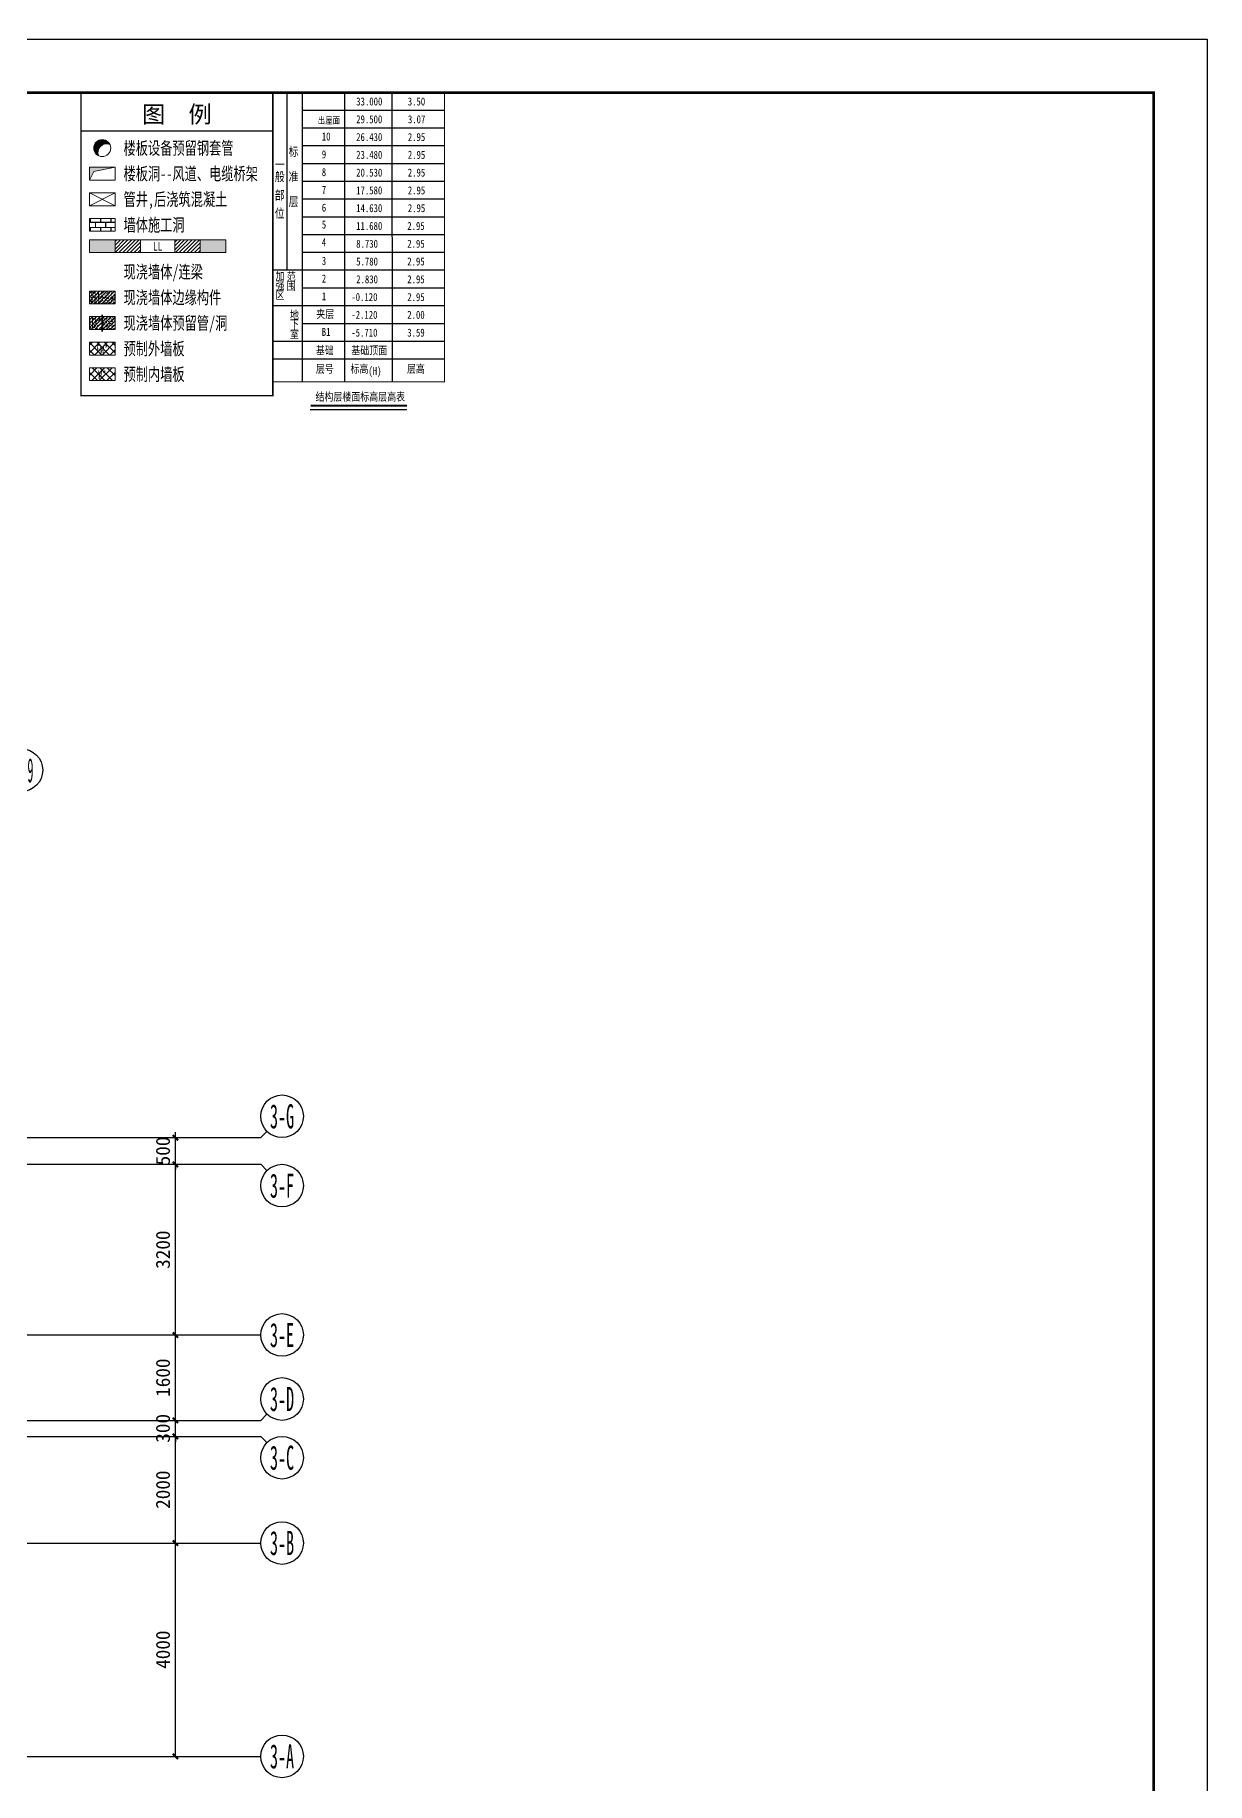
# Model space of a CAD drawing. Extents: x -3200779283 to -8106663, y 659664 to 1123462.
# Drawn here: x -8128646 to -8106663, y 766370 to 799145 of the extents above; entities that cross this region are included whole.
import ezdxf
from ezdxf.enums import TextEntityAlignment as Align
from ezdxf.xclip import XClip

# ---------------------------------------------------------------- set-up
doc = ezdxf.new("R2010")
doc.units = 0
doc.header["$LTSCALE"] = 1000
doc.header["$MEASUREMENT"] = 0
doc.header["$XCLIPFRAME"] = 0
for name, pattern in [('3#-轴线$0$DOTE', [2.42, 2, -0.2, 0.02, -0.2]), ('3#4#5#模板$0$CONTINOUS', [0]), ('DASH', [0.35, 0.25, -0.1])]:
    doc.linetypes.add(name, pattern=pattern)
doc.layers.get('Defpoints').update_dxf_attribs({"color": 30, "linetype": 'DASH'})
for name, color, linetype in [('3#-轴线$0$3#-轴号$0$A-ANNO-AXIS-CIRC', 3, 'Continuous'), ('3#-轴线$0$3#-轴号$0$A-ANNO-AXIS-TEXT', 7, 'Continuous'), ('3#-轴线$0$3#-轴号$0$A-ANNO-DIMS', 3, 'Continuous'), ('3#-轴线$0$A-ANNO-DOTE', 10, '3#-轴线$0$DOTE'), ('3#-轴线$0$AXIS_TEXT', 7, 'Continuous'), ('3#4#5#$0$BORDER', 7, 'Continuous'), ('3#4#5#模板$0$BORDER', 7, 'Continuous'), ('3#4#5#模板$0$S-BEAM', 4, 'Continuous'), ('3#4#5#模板$0$S-MECH', 4, 'Continuous'), ('3#4#5#模板$0$S-MECH-TEXT', 4, 'Continuous'), ('3#4#5#模板$0$电气提条件', 1, 'Continuous'), ('层高表$0$PUB_TEXT', 7, 'Continuous'), ('层高表$0$S-ANNO-TEXT', 7, 'Continuous'), ('层高表$0$S-CHINESE', 7, 'Continuous'), ('层高表$0$参照-层高表$0$PUB_TEXT', 7, 'Continuous'), ('层高表$0$参照-层高表$0$S-LINE', 3, 'Continuous'), ('层高表$0$参照-层高表$0$S-LIST', 5, 'Continuous'), ('层高表$0$参照-层高表$0$S-LIST1', 1, 'Continuous')]:
    doc.layers.add(name, color=color, linetype=linetype)
doc.layers.add('3#4#5#模板$0$S-ANNO-SYMB', color=4, linetype='Continuous', lineweight=0)
doc.styles.add('3#-轴线$0$3#-轴号$0$_TCH_AXIS', font='')
doc.styles.add('3#-轴线$0$3#-轴号$0$_TCH_DIM_T3', font='')
doc.styles.add('3#-轴线$0$COMPLEX', font='COMPLEX')
doc.styles.add('3#4#5#模板$0$-楷体_GB2312', font='', dxfattribs={"width": 0.8, "height": 3.5})
doc.styles.add('3#4#5#模板$0$-楷体_GB2312-1.0', font='')
doc.styles.add('3#4#5#模板$0$宋体', font='', dxfattribs={"width": 0.8})
doc.styles.add('层高表$0$参照-层高表$0$楷体', font='', dxfattribs={"width": 0.7})
doc.styles.add('层高表$0$宋体', font='', dxfattribs={"width": 0.8})
doc.styles.add('层高表$0$楷体', font='simkai.ttf', dxfattribs={"width": 0.7})
doc.styles.get('3#-轴线$0$3#-轴号$0$_TCH_AXIS').set_extended_font_data('SimSun')
doc.styles.get('3#-轴线$0$3#-轴号$0$_TCH_DIM_T3').set_extended_font_data('SimSun')
doc.styles.get('3#4#5#模板$0$-楷体_GB2312').set_extended_font_data('KaiTi_GB2312')
doc.styles.get('3#4#5#模板$0$-楷体_GB2312-1.0').set_extended_font_data('KaiTi_GB2312')
doc.styles.get('3#4#5#模板$0$宋体').set_extended_font_data('SimSun')
doc.styles.get('层高表$0$参照-层高表$0$楷体').set_extended_font_data('SimSun')
doc.styles.get('层高表$0$宋体').set_extended_font_data('SimSun')
doc.dimstyles.new('3#-轴线$0$3#-轴号$0$_TCH_ARCH&&100', dxfattribs={"dimtxt": 264.345992, "dimasz": 100, "dimexe": 250, "dimexo": 300, "dimgap": 100, "dimtad": 1, "dimdec": 0, "dimzin": 0, "dimdsep": 46, "dimtxsty": '3#-轴线$0$3#-轴号$0$_TCH_DIM_T3', "dimblk": '3#-轴线$0$3#-轴号$0$_ArchTick', "dimcen": 0.09, "dimclrt": 7, "dimazin": 2, "dimtfac": 1, "dimtdec": 0, "dimtix": 1, "dimtmove": 2, "dimatfit": 3, "dimfxl": 100, "dimtolj": 1, "dimtzin": 0, "dimarcsym": 0})
pattern_1 = [(45, (-65372.21, -534421.26), (-88.38835, 88.38835), []), (135, (-65372.21, -534421.26), (-88.38835, -88.38835), [])]
pattern_2 = [(45, (46627.786, -635021.256), (-44.194174, 44.194174), [])]
pattern_3 = [(45, (47227.786, -634421.256), (-44.194174, 44.194174), [])]

# ---------------------------------------------------------------- blocks, each defined once
blk = doc.blocks.new('层高表')
at = {"layer": '层高表$0$参照-层高表$0$S-LINE'}
for p, q in [((-60543, -1789), (-60543, 3206)), ((-60262, 3206), (-60262, -3882)), ((-59472, 3206), (-59472, -3882)), ((-58579, 3206), (-58578, -3882)), ((-52319, -1789), (-52320, 3206)), ((-52038, 3206), (-52038, -3882)), ((-51249, 3206), (-51248, -3882)), ((-50355, 3206), (-50355, -3882)), ((-57594, 2872), (-60262, 2872)), ((-49371, 2872), (-52038, 2872)), ((-57594, 2539), (-60262, 2539)), ((-49370, 2539), (-52038, 2539)), ((-57592, 2206), (-60260, 2206)), ((-49369, 2206), (-52036, 2206)), ((-57593, 1872), (-60260, 1872)), ((-57593, 1872), (-60260, 1872)), ((-49369, 1872), (-52036, 1872)), ((-49369, 1872), (-52036, 1872)), ((-38684, -1789), (-38685, 1872)), ((-35736, 1872), (-38403, 1872)), ((-38403, 1872), (-38403, -3882)), ((-37613, 1872), (-37613, -3882)), ((-36720, 1872), (-36720, -3882)), ((-57593, 1539), (-60260, 1539)), ((-49370, 1539), (-52036, 1539)), ((-45272, -1789), (-45272, 1539)), ((-42323, 1539), (-44991, 1539)), ((-44991, 1539), (-44990, -3882)), ((-44201, 1539), (-44200, -3882)), ((-43308, 1539), (-43307, -3882)), ((-35735, 1539), (-38403, 1539)), ((-35735, 1539), (-38401, 1539)), ((-33120, -1789), (-33120, 1539)), ((-30171, 1539), (-32839, 1539)), ((-32839, 1539), (-32838, -3882)), ((-32049, 1539), (-32048, -3882)), ((-31156, 1539), (-31155, -3882)), ((-57594, 1206), (-60260, 1206)), ((-49370, 1206), (-52036, 1206)), ((-42323, 1206), (-44991, 1206)), ((-42323, 1206), (-44989, 1206)), ((-35736, 1206), (-38403, 1206)), ((-35736, 1206), (-38403, 1206)), ((-30171, 1206), (-32839, 1206)), ((-30171, 1206), (-32837, 1206)), ((-57594, 872), (-60262, 872)), ((-49371, 872), (-52038, 872)), ((-42323, 872), (-44991, 872)), ((-35736, 872), (-38403, 872)), ((-35736, 872), (-38403, 872)), ((-30171, 872), (-32839, 872)), ((-57595, 539), (-60262, 539)), ((-57595, 539), (-60262, 539)), ((-49371, 539), (-52038, 539)), ((-49371, 539), (-52038, 539)), ((-42324, 539), (-44991, 539)), ((-42324, 539), (-44991, 539)), ((-35736, 539), (-38403, 539)), ((-35736, 539), (-38403, 539)), ((-30172, 539), (-32839, 539)), ((-30172, 539), (-32839, 539)), ((-57596, 206), (-60262, 206)), ((-49372, 206), (-52038, 206)), ((-42324, 206), (-44991, 206)), ((-35737, 206), (-38403, 206)), ((-30172, 206), (-32839, 206)), ((-57596, -128), (-60262, -128)), ((-49372, -128), (-52038, -128)), ((-42325, -128), (-44991, -128)), ((-35737, -128), (-38403, -128)), ((-30173, -128), (-32839, -128)), ((-57597, -461), (-60262, -461)), ((-49373, -461), (-52038, -461)), ((-42325, -461), (-44991, -461)), ((-35738, -461), (-38403, -461)), ((-30174, -461), (-32839, -461)), ((-57597, -794), (-60262, -794)), ((-49374, -794), (-52038, -794)), ((-42326, -794), (-44991, -794)), ((-35739, -794), (-38403, -794)), ((-30174, -794), (-32839, -794)), ((-57598, -1128), (-60262, -1128)), ((-49374, -1128), (-52038, -1128)), ((-42327, -1128), (-44991, -1128)), ((-35739, -1128), (-38403, -1128)), ((-30175, -1128), (-32839, -1128)), ((-57598, -1461), (-60262, -1461)), ((-49374, -1461), (-52038, -1461)), ((-42327, -1461), (-44991, -1461)), ((-35739, -1461), (-38403, -1461)), ((-30175, -1461), (-32839, -1461)), ((-57599, -1789), (-60814, -1789)), ((-49375, -1789), (-52590, -1789)), ((-42328, -1789), (-45543, -1789)), ((-35740, -1789), (-38955, -1789)), ((-30176, -1789), (-33391, -1789)), ((-57607, -2128), (-60262, -2128)), ((-49383, -2128), (-52038, -2128)), ((-42336, -2128), (-44991, -2128)), ((-35748, -2128), (-38403, -2128)), ((-30184, -2128), (-32839, -2128)), ((-57600, -2461), (-60814, -2461)), ((-49376, -2461), (-52590, -2461)), ((-42329, -2461), (-45543, -2461)), ((-35741, -2461), (-38955, -2461)), ((-30177, -2461), (-33391, -2461)), ((-57600, -2794), (-60262, -2794)), ((-49377, -2794), (-52038, -2794)), ((-42329, -2794), (-44990, -2794)), ((-35742, -2794), (-38403, -2794)), ((-30177, -2794), (-32839, -2794)), ((-58587, -3128), (-60823, -3128)), ((-58587, -3128), (-60263, -3128)), ((-57601, -3128), (-58587, -3128)), ((-50363, -3128), (-52600, -3128)), ((-50363, -3128), (-52039, -3128)), ((-49377, -3128), (-50363, -3128)), ((-43315, -3128), (-45552, -3128)), ((-43315, -3128), (-44991, -3128)), ((-42330, -3128), (-43315, -3128)), ((-36728, -3128), (-38965, -3128)), ((-36728, -3128), (-38404, -3128)), ((-35742, -3128), (-36728, -3128)), ((-31164, -3128), (-33400, -3128)), ((-31164, -3128), (-32839, -3128)), ((-30178, -3128), (-31164, -3128)), ((-57593, -3461), (-60814, -3461)), ((-57593, -3461), (-60814, -3461)), ((-57602, -3461), (-58587, -3461)), ((-57602, -3461), (-58587, -3461)), ((-49369, -3461), (-52590, -3461)), ((-49369, -3461), (-52590, -3461)), ((-49378, -3461), (-50364, -3461)), ((-49378, -3461), (-50364, -3461)), ((-42322, -3461), (-45543, -3461)), ((-42322, -3461), (-45543, -3461)), ((-42330, -3461), (-43316, -3461)), ((-42330, -3461), (-43316, -3461)), ((-35734, -3461), (-38955, -3461)), ((-35734, -3461), (-38955, -3461)), ((-35743, -3461), (-36729, -3461)), ((-35743, -3461), (-36729, -3461)), ((-30170, -3461), (-33391, -3461)), ((-30170, -3461), (-33391, -3461)), ((-30178, -3461), (-31164, -3461)), ((-30178, -3461), (-31164, -3461)), ((-60111, -4405), (-58299, -4405)), ((-51888, -4405), (-50075, -4405)), ((-44840, -4405), (-43028, -4405)), ((-38253, -4405), (-36440, -4405)), ((-32688, -4405), (-30876, -4405))]:
    blk.add_line(p, q, dxfattribs=at)
at = {"layer": '层高表$0$参照-层高表$0$S-LIST', "const_width": 37.5}
for points in [[(-60103, -4330), (-58295, -4330)], [(-51880, -4330), (-50071, -4330)], [(-44832, -4330), (-43024, -4330)], [(-38245, -4330), (-36436, -4330)], [(-32680, -4330), (-30872, -4330)]]:
    blk.add_lwpolyline(points, dxfattribs=at)
at = {"layer": '层高表$0$参照-层高表$0$S-LIST1', "const_width": 18.8}
for points in [[(-60814, 3206), (-57593, 3206), (-57593, -3882), (-60814, -3882)], [(-52591, 3206), (-49369, 3206), (-49369, -3882), (-52591, -3882)], [(-38956, 1872), (-35734, 1872), (-35734, -3882), (-38956, -3882)], [(-45543, 1539), (-42322, 1539), (-42322, -3882), (-45543, -3882)], [(-33391, 1539), (-30170, 1539), (-30170, -3882), (-33391, -3882)]]:
    blk.add_lwpolyline(points, close=True, dxfattribs=at)
for points in [[(-57593, -3461), (-60814, -3461)], [(-49369, -3461), (-52590, -3461)], [(-42322, -3461), (-45543, -3461)], [(-35734, -3461), (-38955, -3461)], [(-30170, -3461), (-33391, -3461)]]:
    blk.add_lwpolyline(points, dxfattribs=at)
at = {"layer": '层高表$0$PUB_TEXT', "style": '层高表$0$楷体', "width": 0.8}
for s, p in [('加', (-60679, -1898)), ('范', (-60468, -1907)), ('加', (-52455, -1898)), ('范', (-52244, -1907)), ('加', (-45408, -1898)), ('范', (-45197, -1907)), ('加', (-38820, -1898)), ('范', (-38609, -1907)), ('加', (-33256, -1898)), ('范', (-33045, -1907)), ('强', (-60679, -2078)), ('区', (-60679, -2258)), ('围', (-60468, -2087)), ('强', (-52455, -2078)), ('区', (-52455, -2258)), ('围', (-52244, -2087)), ('强', (-45408, -2078)), ('区', (-45408, -2258)), ('围', (-45197, -2087)), ('强', (-38820, -2078)), ('区', (-38820, -2258)), ('围', (-38609, -2087)), ('强', (-33256, -2078)), ('区', (-33256, -2258)), ('围', (-33045, -2087)), ('地', (-60408, -2621)), ('地', (-52184, -2621)), ('地', (-45137, -2621)), ('地', (-38549, -2621)), ('地', (-32985, -2621)), ('下', (-60408, -2801)), ('室', (-60408, -2982)), ('下', (-52184, -2801)), ('室', (-52184, -2982)), ('下', (-45137, -2801)), ('室', (-45137, -2982)), ('下', (-38549, -2801)), ('室', (-38549, -2982)), ('下', (-32985, -2801)), ('室', (-32985, -2982))]:
    blk.add_text(s, height=150, dxfattribs=at).set_placement(p, align=Align.MIDDLE)
at = {"layer": '层高表$0$S-ANNO-TEXT', "linetype": 'Continuous', "style": '层高表$0$宋体', "width": 0.75}
for s, p in [('1#', (-58760, 7259)), ('2#', (-50995, 7259)), ('3#', (-43792, 7259)), ('4#', (-37610, 7259)), ('5#', (-31991, 7259)), ('15/-1', (-58760, 4514)), ('15/-1', (-50995, 4514)), ('10/-1', (-43868, 4514)), ('11/-1', (-37357, 4514)), ('9/-1', (-31955, 4514))]:
    blk.add_text(s, height=600, dxfattribs=at).set_placement(p, align=Align.BOTTOM_CENTER)
at = {"layer": '层高表$0$S-CHINESE', "style": '层高表$0$楷体', "width": 0.8}
for s, p in [('标', (-60426, 437)), ('标', (-52202, 437)), ('标', (-45154, 437)), ('标', (-38567, 437)), ('标', (-33002, 437)), ('般', (-60686, -35)), ('一', (-60686, 194)), ('准', (-60426, -32)), ('一', (-52462, 194)), ('般', (-52462, -35)), ('准', (-52202, -32)), ('般', (-45414, -35)), ('一', (-45414, 194)), ('准', (-45154, -32)), ('一', (-38827, 194)), ('般', (-38827, -35)), ('准', (-38567, -32)), ('般', (-33262, -35)), ('一', (-33262, 194)), ('准', (-33002, -32)), ('部', (-60686, -380)), ('部', (-52462, -380)), ('部', (-45414, -380)), ('部', (-38827, -380)), ('部', (-33262, -380)), ('位', (-60686, -720)), ('层', (-60426, -509)), ('位', (-52462, -720)), ('层', (-52202, -509)), ('位', (-45414, -720)), ('层', (-45154, -509)), ('位', (-38827, -720)), ('层', (-38567, -509)), ('位', (-33262, -720)), ('层', (-33002, -509))]:
    blk.add_text(s, height=169, dxfattribs=at).set_placement(p, align=Align.MIDDLE)
at = {"layer": '层高表$0$参照-层高表$0$PUB_TEXT', "style": '层高表$0$参照-层高表$0$楷体'}
for s, height, width, p in [('48.400', 150, 0.8, (-59241, 2964)), ('48.400', 150, 0.8, (-51017, 2964)), ('出屋面', 125, 0.8, (-59972, 2622)), ('44.900', 150, 0.8, (-59250, 2631)), ('3.50', 150, 0.8, (-58282, 2631)), ('出屋面', 125, 0.8, (-51748, 2622)), ('44.900', 150, 0.8, (-51026, 2631)), ('3.90', 150, 0.8, (-50058, 2631)), ('15', 150, 0.8, (-59893, 2307)), ('41.880', 150, 0.6, (-59432, 2298)), ('/42.000', 150, 0.6, (-59041, 2298)), ('3.02', 150, 0.8, (-58288, 2298)), ('15', 150, 0.8, (-51670, 2307)), ('41.880', 150, 0.8, (-51024, 2298)), ('3.02', 150, 0.8, (-50056, 2298)), ('14', 150, 0.8, (-59893, 1974)), ('38.880', 150, 0.8, (-59248, 1964)), ('3.00/3.12', 150, 0.8, (-58474, 1964)), ('14', 150, 0.8, (-51670, 1974)), ('38.880', 150, 0.8, (-51024, 1964)), ('3.00', 150, 0.8, (-50056, 1964)), ('13', 150, 0.8, (-59893, 1641)), ('35.880', 150, 0.8, (-59248, 1631)), ('3.00', 150, 0.8, (-58280, 1631)), ('13', 150, 0.8, (-51670, 1641)), ('35.880', 150, 0.8, (-51024, 1631)), ('3.00', 150, 0.8, (-50056, 1631)), ('35.950', 150, 0.8, (-37391, 1631)), ('3.50', 150, 0.8, (-36423, 1631)), ('12', 150, 0.8, (-59893, 1307)), ('32.880', 150, 0.8, (-59248, 1298)), ('3.00', 150, 0.8, (-58280, 1298)), ('12', 150, 0.8, (-51670, 1307)), ('32.880', 150, 0.8, (-51024, 1298)), ('3.00', 150, 0.8, (-50056, 1298)), ('33.000', 150, 0.8, (-43978, 1298)), ('3.50', 150, 0.8, (-43011, 1298)), ('出屋面', 125, 0.8, (-38113, 1289)), ('32.450', 150, 0.8, (-37392, 1298)), ('3.07', 150, 0.8, (-36421, 1298)), ('11', 150, 0.8, (-59896, 974)), ('29.880', 150, 0.8, (-59250, 964)), ('3.00', 150, 0.8, (-58280, 964)), ('11', 150, 0.8, (-51672, 974)), ('29.880', 150, 0.8, (-51027, 964)), ('3.00', 150, 0.8, (-50056, 964)), ('出屋面', 125, 0.8, (-44700, 956)), ('29.500', 150, 0.8, (-43979, 964)), ('3.07', 150, 0.8, (-43009, 964)), ('11', 150, 0.8, (-38037, 974)), ('29.380', 150, 0.8, (-37392, 964)), ('2.95', 150, 0.8, (-36424, 964)), ('30.050', 150, 0.8, (-31826, 964)), ('3.50', 150, 0.8, (-30859, 964)), ('10', 150, 0.8, (-59896, 641)), ('26.880', 150, 0.8, (-59250, 631)), ('3.00', 150, 0.8, (-58282, 631)), ('10', 150, 0.8, (-51672, 641)), ('26.880', 150, 0.8, (-51027, 631)), ('3.00', 150, 0.8, (-50059, 631)), ('10', 150, 0.8, (-44624, 641)), ('26.430', 150, 0.8, (-43979, 631)), ('2.95', 150, 0.8, (-43011, 631)), ('10', 150, 0.8, (-38037, 641)), ('26.430', 150, 0.8, (-37392, 631)), ('2.95', 150, 0.8, (-36424, 631)), ('出屋面', 125, 0.8, (-32548, 622)), ('26.550', 150, 0.8, (-31827, 631)), ('3.07', 150, 0.8, (-30857, 631)), ('9', 150, 0.8, (-59896, 307)), ('23.880', 150, 0.8, (-59250, 298)), ('3.00', 150, 0.8, (-58282, 298)), ('9', 150, 0.8, (-51672, 307)), ('23.880', 150, 0.8, (-51027, 298)), ('3.00', 150, 0.8, (-50059, 298)), ('9', 150, 0.8, (-44624, 307)), ('23.480', 150, 0.8, (-43979, 298)), ('2.95', 150, 0.8, (-43011, 298)), ('9', 150, 0.8, (-38037, 307)), ('23.480', 150, 0.8, (-37392, 298)), ('2.95', 150, 0.8, (-36424, 298)), ('9', 150, 0.8, (-32472, 307)), ('23.480', 150, 0.8, (-31827, 298)), ('2.95', 150, 0.8, (-30859, 298)), ('8', 150, 0.8, (-59896, -26)), ('20.880', 150, 0.8, (-59250, -36)), ('3.00', 150, 0.8, (-58282, -36)), ('8', 150, 0.8, (-51672, -26)), ('20.880', 150, 0.8, (-51027, -36)), ('3.00', 150, 0.8, (-50059, -36)), ('8', 150, 0.8, (-44624, -26)), ('20.530', 150, 0.8, (-43979, -36)), ('2.95', 150, 0.8, (-43011, -36)), ('8', 150, 0.8, (-38037, -26)), ('20.530', 150, 0.8, (-37392, -35)), ('2.95', 150, 0.8, (-36424, -36)), ('8', 150, 0.8, (-32472, -26)), ('20.530', 150, 0.8, (-31827, -35)), ('2.95', 150, 0.8, (-30859, -36)), ('7', 150, 0.8, (-59896, -359)), ('17.880', 150, 0.8, (-59250, -369)), ('3.00', 150, 0.8, (-58282, -369)), ('7', 150, 0.8, (-51672, -359)), ('17.880', 150, 0.8, (-51027, -369)), ('3.00', 150, 0.8, (-50059, -369)), ('7', 150, 0.8, (-44624, -359)), ('17.580', 150, 0.8, (-43979, -369)), ('2.95', 150, 0.8, (-43011, -369)), ('7', 150, 0.8, (-38037, -359)), ('17.580', 150, 0.8, (-37392, -369)), ('2.95', 150, 0.8, (-36424, -369)), ('7', 150, 0.8, (-32472, -359)), ('17.580', 150, 0.8, (-31827, -369)), ('2.95', 150, 0.8, (-30859, -369)), ('6', 150, 0.8, (-59896, -692)), ('14.880', 150, 0.8, (-59250, -702)), ('3.00', 150, 0.8, (-58282, -702)), ('6', 150, 0.8, (-51672, -692)), ('14.880', 150, 0.8, (-51027, -702)), ('3.00', 150, 0.8, (-50059, -702)), ('6', 150, 0.8, (-44624, -692)), ('14.630', 150, 0.8, (-43979, -702)), ('2.95', 150, 0.8, (-43011, -702)), ('6', 150, 0.8, (-38037, -692)), ('14.630', 150, 0.8, (-37392, -702)), ('2.95', 150, 0.8, (-36424, -702)), ('6', 150, 0.8, (-32472, -692)), ('14.630', 150, 0.8, (-31827, -702)), ('2.95', 150, 0.8, (-30859, -702)), ('5', 150, 0.8, (-59896, -1009)), ('11.880', 150, 0.8, (-59250, -1036)), ('3.00', 150, 0.8, (-58292, -1036)), ('5', 150, 0.8, (-51672, -1009)), ('11.880', 150, 0.8, (-51027, -1036)), ('3.00', 150, 0.8, (-50068, -1036)), ('5', 150, 0.8, (-44624, -1009)), ('11.680', 150, 0.8, (-43979, -1036)), ('2.95', 150, 0.8, (-43021, -1036)), ('5', 150, 0.8, (-38037, -1009)), ('11.680', 150, 0.8, (-37392, -1035)), ('2.95', 150, 0.8, (-36433, -1036)), ('5', 150, 0.8, (-32472, -1009)), ('11.680', 150, 0.8, (-31827, -1035)), ('2.95', 150, 0.8, (-30869, -1036)), ('4', 150, 0.8, (-59896, -1342)), ('8.880', 150, 0.8, (-59250, -1369)), ('3.00', 150, 0.8, (-58292, -1369)), ('4', 150, 0.8, (-51672, -1342)), ('8.880', 150, 0.8, (-51027, -1369)), ('3.00', 150, 0.8, (-50068, -1369)), ('4', 150, 0.8, (-44624, -1342)), ('8.730', 150, 0.8, (-43979, -1369)), ('2.95', 150, 0.8, (-43021, -1369)), ('4', 150, 0.8, (-38037, -1342)), ('8.730', 150, 0.8, (-37392, -1369)), ('2.95', 150, 0.8, (-36433, -1369)), ('4', 150, 0.8, (-32472, -1342)), ('8.730', 150, 0.8, (-31827, -1369)), ('2.95', 150, 0.8, (-30869, -1369)), ('3', 150, 0.8, (-59896, -1689)), ('5.880', 150, 0.8, (-59250, -1702)), ('3.00', 150, 0.8, (-58292, -1702)), ('3', 150, 0.8, (-51672, -1689)), ('5.880', 150, 0.8, (-51027, -1702)), ('3.00', 150, 0.8, (-50068, -1702)), ('3', 150, 0.8, (-44624, -1689)), ('5.780', 150, 0.8, (-43979, -1702)), ('2.95', 150, 0.8, (-43021, -1702)), ('3', 150, 0.8, (-38037, -1689)), ('5.780', 150, 0.8, (-37392, -1702)), ('2.95', 150, 0.8, (-36433, -1702)), ('3', 150, 0.8, (-32472, -1689)), ('5.780', 150, 0.8, (-31827, -1702)), ('2.95', 150, 0.8, (-30869, -1702)), ('2', 150, 0.8, (-59896, -2022)), ('2.880', 150, 0.8, (-59250, -2036)), ('3.00', 150, 0.8, (-58292, -2036)), ('2', 150, 0.8, (-51672, -2022)), ('2.880', 150, 0.8, (-51027, -2036)), ('3.00', 150, 0.8, (-50068, -2036)), ('2', 150, 0.8, (-44624, -2022)), ('2.830', 150, 0.8, (-43979, -2036)), ('2.95', 150, 0.8, (-43021, -2036)), ('2', 150, 0.8, (-38037, -2022)), ('2.830', 150, 0.8, (-37392, -2035)), ('2.95', 150, 0.8, (-36433, -2036)), ('2', 150, 0.8, (-32472, -2022)), ('2.830', 150, 0.8, (-31827, -2035)), ('2.95', 150, 0.8, (-30869, -2036)), ('1', 150, 0.8, (-59896, -2355)), ('-0.120', 150, 0.8, (-59342, -2369)), ('3.00', 150, 0.8, (-58292, -2369)), ('1', 150, 0.8, (-51672, -2355)), ('-0.120', 150, 0.8, (-51118, -2369)), ('3.00', 150, 0.8, (-50068, -2369)), ('1', 150, 0.8, (-44624, -2355)), ('-0.120', 150, 0.8, (-44070, -2369)), ('2.95', 150, 0.8, (-43021, -2369)), ('1', 150, 0.8, (-38037, -2355)), ('-0.120', 150, 0.8, (-37483, -2369)), ('2.95', 150, 0.8, (-36433, -2369)), ('1', 150, 0.8, (-32472, -2355)), ('-0.120', 150, 0.8, (-31918, -2369)), ('2.95', 150, 0.8, (-30869, -2369)), ('夹层', 150, 0.8, (-59998, -2689)), ('-2.120', 150, 0.8, (-59342, -2702)), ('2.00', 150, 0.8, (-58292, -2702)), ('夹层', 150, 0.8, (-51775, -2689)), ('-2.120', 150, 0.8, (-51118, -2702)), ('2.00', 150, 0.8, (-50068, -2702)), ('夹层', 150, 0.8, (-44727, -2689)), ('-2.120', 150, 0.8, (-44070, -2702)), ('2.00', 150, 0.8, (-43021, -2702)), ('夹层', 150, 0.8, (-38140, -2689)), ('-2.120', 150, 0.8, (-37475, -2703)), ('2.00', 150, 0.8, (-36425, -2703)), ('夹层', 150, 0.8, (-32575, -2689)), ('-2.120', 150, 0.8, (-31918, -2702)), ('2.00', 150, 0.8, (-30869, -2702)), ('B1', 150, 0.8, (-59895, -3022)), ('-5.710', 150, 0.8, (-59342, -3036)), ('3.59', 150, 0.8, (-58292, -3036)), ('B1', 150, 0.8, (-51672, -3022)), ('-5.710', 150, 0.8, (-51118, -3036)), ('3.59', 150, 0.8, (-50068, -3036)), ('B1', 150, 0.8, (-44624, -3022)), ('-5.710', 150, 0.8, (-44070, -3036)), ('3.59', 150, 0.8, (-43021, -3036)), ('B1', 150, 0.8, (-38037, -3022)), ('-5.710', 150, 0.8, (-37475, -3036)), ('3.59', 150, 0.8, (-36425, -3036)), ('B1', 150, 0.8, (-32472, -3022)), ('-5.710', 150, 0.8, (-31918, -3036)), ('3.59', 150, 0.8, (-30869, -3036)), ('基础', 150, 0.8, (-60006, -3369)), ('基础顶面', 150, 0.8, (-59342, -3369)), ('基础', 150, 0.8, (-51782, -3369)), ('基础顶面', 150, 0.8, (-51118, -3369)), ('基础', 150, 0.8, (-44735, -3369)), ('基础顶面', 150, 0.8, (-44070, -3369)), ('基础', 150, 0.8, (-38147, -3369)), ('基础顶面', 150, 0.8, (-37483, -3369)), ('基础', 150, 0.8, (-32583, -3369)), ('基础顶面', 150, 0.8, (-31918, -3369)), ('层号', 150, 0.8, (-60006, -3716)), ('标高', 150, 0.8, (-59357, -3716)), ('(H)', 150, 0.8, (-59021, -3754)), ('层高', 150, 0.8, (-58297, -3716)), ('层号', 150, 0.8, (-51782, -3716)), ('标高', 150, 0.8, (-51134, -3716)), ('(H)', 150, 0.8, (-50797, -3754)), ('层高', 150, 0.8, (-50073, -3716)), ('层号', 150, 0.8, (-44735, -3716)), ('标高', 150, 0.8, (-44086, -3716)), ('(H)', 150, 0.8, (-43750, -3754)), ('层高', 150, 0.8, (-43026, -3716)), ('层号', 150, 0.8, (-38147, -3716)), ('标高', 150, 0.8, (-37499, -3716)), ('(H)', 150, 0.8, (-37162, -3754)), ('层高', 150, 0.8, (-36438, -3716)), ('层号', 150, 0.8, (-32583, -3716)), ('标高', 150, 0.8, (-31934, -3716)), ('(H)', 150, 0.8, (-31598, -3754)), ('层高', 150, 0.8, (-30874, -3716)), ('结构层楼面标高层高表', 150, 0.8, (-60013, -4239)), ('结构层楼面标高层高表', 150, 0.8, (-51789, -4239)), ('结构层楼面标高层高表', 150, 0.8, (-44742, -4239)), ('结构层楼面标高层高表', 150, 0.8, (-38154, -4239)), ('结构层楼面标高层高表', 150, 0.8, (-32590, -4239))]:
    blk.add_text(s, height=height, dxfattribs=dict(at, width=width)).set_placement(p)
blk = doc.blocks.new('3#4#5#模板$0$A$C3F8B7307')
at = {"layer": '3#4#5#模板$0$S-ANNO-SYMB'}
h = blk.add_hatch(dxfattribs=at)
h.set_pattern_fill('AR-B816C', color=256, scale=15, style=0)
h.set_pattern_definition([(0, (-61384.32, -113063.44), (120, 120), [234.375, -5.625]), (0, (-61504.32, -113057.81), (120, 120), [234.375, -5.625]), (90, (-61384.32, -113063.44), (-120, 120), [-125.625, 114.375]), (90, (-61389.94, -113063.44), (-120, 120), [-125.625, 114.375])])
h.paths.add_polyline_path([(0, -150), (600, -150), (600, 150), (0, 150)])
blk.add_lwpolyline([(0, -150), (600, -150), (600, 150), (0, 150), (0, -150)], dxfattribs=at)
blk = doc.blocks.new('3#4#5#模板$0$A$C1F647CBD')
at = {"layer": '3#4#5#模板$0$S-ANNO-SYMB'}
h = blk.add_hatch(color=256, dxfattribs=at)
h.paths.add_polyline_path([(300, 150), (0, 150), (0, 0), (75, 0), (100, 50), (300, 90)])
h.paths.add_polyline_path([(600, 150), (300, 150), (300, 90)])
h.paths.add_polyline_path([(75, 0), (0, 0), (0, -150)])
for points in [[(0, -150), (600, -150), (600, 150), (0, 150), (0, -150)], [(0, -150), (100, 50), (600, 150)]]:
    blk.add_lwpolyline(points, dxfattribs=at)
blk = doc.blocks.new('3#4#5#模板$0$A$C53E448FA')
at = {"layer": '3#4#5#模板$0$S-ANNO-SYMB'}
h = blk.add_hatch(dxfattribs=at)
h.set_pattern_fill('AR-CONC', color=256, scale=15, style=0)
h.set_pattern_definition([(50, (-61384.32, -111363.44), (107.58903, -9.41282), [11.25, -123.75]), (355, (-61384.32, -111363.44), (-20.8127, 112.82882), [9, -99]), (100.4514, (-61375.35, -111364.22), (86.77641, 103.41593), [9.56103, -105.17132]), (46.1842, (-61384.32, -111333.44), (160.08616, -24.82785), [16.875, -185.625]), (96.6356, (-61370.98, -111335.5), (140.1994, 146.11768), [14.34154, -157.75695]), (351.1842, (-61384.32, -111333.44), (140.1993, 146.1178), [13.5, -148.5]), (21, (-61369.32, -111340.94), (89.53606, -60.392834), [11.25, -123.75]), (326, (-61369.32, -111340.94), (36.4973, 108.77251), [9, -99]), (71.4514, (-61361.86, -111345.97), (126.033394, 48.379575), [9.56103, -105.17132]), (37.5, (-61384.317, -111363.436), (1.823978, 49.934078), [0, -97.8, 0, -100.5, 0, -99.375]), (7.5, (-61384.317, -111363.436), (39.46043, 59.161757), [0, -57.3, 0, -95.55, 0, -37.875]), (327.5, (-61417.767, -111363.436), (80.073365, -3.383231), [0, -37.5, 0, -117, 0, -155.25]), (317.5, (-61432.77, -111363.436), (87.477925, 15.015747), [0, -48.75, 0, -77.7, 0, -110.25])])
h.paths.add_polyline_path([(0, -150), (600, -150), (600, 150), (0, 150)])
blk.add_lwpolyline([(0, -150), (600, -150), (600, 150), (0, 150), (0, -150)], dxfattribs=at)
blk = doc.blocks.new('3#4#5#模板$0$b4')
at = {"layer": '3#4#5#模板$0$S-ANNO-SYMB'}
for points in [[(-89988, -421158, 0.294813), (-89870, -421340, -0.69108), (-89606, -421076, 0.807654)], [(-90088, -423608), (-89488, -423608), (-89488, -423308), (-90088, -423308)], [(-87488, -423608), (-86888, -423608), (-86888, -423308), (-87488, -423308)]]:
    blk.add_hatch(color=256, dxfattribs=at).paths.add_polyline_path(points)
h = blk.add_hatch(dxfattribs=at)
h.set_pattern_fill('ANSI31', color=256, scale=500, style=0)
h.set_pattern_definition(pattern_3)
h.paths.add_polyline_path([(-89188, -423308), (-89488, -423308), (-89488, -423458), (-89188, -423458)])
h.paths.add_polyline_path([(-88888, -423308), (-89188, -423308), (-89188, -423458), (-88888, -423458)])
h.paths.add_polyline_path([(-88888, -423458), (-89188, -423458), (-89188, -423608), (-88888, -423608)])
h.paths.add_polyline_path([(-89188, -423458), (-89488, -423458), (-89488, -423608), (-89188, -423608)])
h = blk.add_hatch(dxfattribs=at)
h.set_pattern_fill('ANSI31', color=256, scale=500, style=0)
h.set_pattern_definition(pattern_3)
h.paths.add_polyline_path([(-87488, -423458), (-87488, -423308), (-88088, -423308), (-88088, -423458)])
h.paths.add_polyline_path([(-88088, -423458), (-88088, -423608), (-87488, -423608), (-87488, -423458)])
h = blk.add_hatch(dxfattribs=at)
h.set_pattern_fill('ANSI31', color=256, scale=500, style=0)
h.set_pattern_definition(pattern_2)
h.paths.add_polyline_path([(-90088, -424808), (-89488, -424808), (-89488, -424508), (-90088, -424508)])
h = blk.add_hatch(dxfattribs=at)
h.set_pattern_fill('ANSI31', color=256, scale=500, style=0)
h.set_pattern_definition(pattern_2)
h.paths.add_polyline_path([(-90088, -425408), (-89488, -425408), (-89488, -425108), (-90088, -425108)])
h = blk.add_hatch(dxfattribs=at)
h.set_pattern_fill('AR-CONC', color=256, scale=15, style=0)
h.set_pattern_definition([(50, (-151472.21, -536621.26), (107.58903, -9.41282), [11.25, -123.75]), (355, (-151472.21, -536621.26), (-20.8127, 112.82882), [9, -99]), (100.4514, (-151463.25, -536622.04), (86.77641, 103.41593), [9.56103, -105.17132]), (46.1842, (-151472.21, -536591.26), (160.08616, -24.82785), [16.875, -185.625]), (96.6356, (-151458.87, -536593.33), (140.1994, 146.11768), [14.34154, -157.75695]), (351.1842, (-151472.21, -536591.26), (140.1993, 146.1178), [13.5, -148.5]), (21, (-151457.21, -536598.76), (89.53606, -60.392834), [11.25, -123.75]), (326, (-151457.21, -536598.76), (36.4973, 108.77251), [9, -99]), (71.4514, (-151449.75, -536603.79), (126.033394, 48.379575), [9.56103, -105.17132]), (37.5, (-151472.214, -536621.26), (1.823978, 49.934078), [0, -97.8, 0, -100.5, 0, -99.375]), (7.5, (-151472.214, -536621.26), (39.46043, 59.161757), [0, -57.3, 0, -95.55, 0, -37.875]), (327.5, (-151505.664, -536621.26), (80.073365, -3.383231), [0, -37.5, 0, -117, 0, -155.25]), (317.5, (-151520.664, -536621.26), (87.477925, 15.015747), [0, -48.75, 0, -77.7, 0, -110.25])])
h.paths.add_polyline_path([(-90088, -425408), (-89488, -425408), (-89488, -425108), (-90088, -425108)])
h = blk.add_hatch(dxfattribs=at)
h.set_pattern_fill('ANSI37', color=256, scale=1000, style=0)
h.set_pattern_definition(pattern_1)
h.paths.add_polyline_path([(-90088, -426008), (-89488, -426008), (-89488, -425708), (-90088, -425708)])
h = blk.add_hatch(dxfattribs=at)
h.set_pattern_fill('ANSI37', color=256, scale=1000, style=0)
h.set_pattern_definition(pattern_1)
h.paths.add_polyline_path([(-90088, -426608), (-89488, -426608), (-89488, -426308), (-90088, -426308)])
at = {"layer": '3#4#5#模板$0$S-ANNO-SYMB', "const_width": 32.4}
for points in [[(-90288, -419858), (-85788, -419858), (-85788, -426958), (-90288, -426958), (-90288, -419858)], [(-85788, -420758), (-90288, -420758)], [(-85788, -426958), (-90288, -426958)]]:
    blk.add_lwpolyline(points, dxfattribs=at)
at = {"layer": '3#4#5#模板$0$S-ANNO-SYMB'}
for points in [[(-90088, -422508), (-89488, -422508), (-89488, -422208), (-90088, -422208), (-90088, -422508)], [(-89488, -422508), (-90088, -422208)], [(-89488, -422208), (-90088, -422508)], [(-90088, -423608), (-89488, -423608), (-89488, -423308), (-90088, -423308), (-90088, -423608)], [(-89488, -423608), (-87488, -423608), (-87488, -423308), (-89488, -423308), (-89488, -423608)], [(-88888, -423308), (-88888, -423608)], [(-88088, -423308), (-88088, -423608)], [(-87488, -423608), (-86888, -423608), (-86888, -423308), (-87488, -423308), (-87488, -423608)], [(-90088, -425408), (-89488, -425408), (-89488, -425108), (-90088, -425108), (-90088, -425408)], [(-90088, -426008), (-89488, -426008), (-89488, -425708), (-90088, -425708), (-90088, -426008)], [(-90088, -426608), (-89488, -426608), (-89488, -426308), (-90088, -426308), (-90088, -426608)]]:
    blk.add_lwpolyline(points, dxfattribs=at)
blk.add_circle((-89788, -421158), 200, dxfattribs=at)
blk.add_arc((-89688, -421258), 200, 65.7048, 204.2952, dxfattribs=at)
at = {"layer": '3#4#5#模板$0$S-MECH', "linetype": '3#4#5#模板$0$CONTINOUS', "const_width": 40}
blk.add_lwpolyline([(-89788, -425058), (-89788, -425458)], dxfattribs=at)
at = {"layer": '3#4#5#模板$0$S-ANNO-SYMB'}
for name, p in [('3#4#5#模板$0$A$C1F647CBD', (-90088, -421758)), ('3#4#5#模板$0$A$C3F8B7307', (-90088, -422958)), ('3#4#5#模板$0$A$C53E448FA', (-90088, -424658))]:
    blk.add_blockref(name, p, dxfattribs=at)
at = {"layer": '3#4#5#模板$0$S-ANNO-SYMB', "style": '3#4#5#模板$0$宋体'}
blk.add_text('图  例', height=400, dxfattribs=at).set_placement((-88038, -420358), align=Align.MIDDLE)
at = {"layer": '3#4#5#模板$0$S-ANNO-SYMB', "style": '3#4#5#模板$0$宋体', "width": 0.7}
for s, p in [('楼板设备预留钢套管', (-89288, -421158)), ('楼板洞--风道、电缆桥架', (-89288, -421758)), ('管井,后浇筑混凝土', (-89288, -422358)), ('墙体施工洞', (-89288, -422958)), ('现浇墙体/连梁', (-89288, -424058)), ('现浇墙体边缘构件', (-89288, -424658)), ('现浇墙体预留管/洞', (-89288, -425258)), ('预制外墙板', (-89288, -425858)), ('预制内墙板', (-89288, -426458))]:
    blk.add_text(s, height=300, dxfattribs=at).set_placement(p, align=Align.MIDDLE_LEFT)
at = {"layer": '3#4#5#模板$0$S-ANNO-SYMB'}
for s, style, width, p in [('LL', '3#4#5#模板$0$宋体', 0.8, (-88488, -423458)), ('FW*', '3#4#5#模板$0$-楷体_GB2312-1.0', 0.7, (-89788, -425858)), ('W*', '3#4#5#模板$0$-楷体_GB2312-1.0', 0.7, (-89788, -426458))]:
    blk.add_text(s, height=200, dxfattribs=dict(at, style=style, width=width)).set_placement(p, align=Align.MIDDLE)
at = {"layer": '3#4#5#模板$0$S-MECH-TEXT', "style": '3#4#5#模板$0$-楷体_GB2312', "width": 0.75}
blk.add_text('D*', height=250, dxfattribs=at).set_placement((-89788, -425258), align=Align.MIDDLE_RIGHT)
blk = doc.blocks.new('3#-轴线$0$_AXISO')
blk.add_circle((0, 0), 0.5)
at = {"layer": '3#-轴线$0$AXIS_TEXT', "style": '3#-轴线$0$COMPLEX', "width": 1.041667}
blk.add_attdef('A', text='', height=0.56, dxfattribs=at).set_placement((-0.25, -0.28), (0.25, -0.28), align=Align.FIT)
blk = doc.blocks.new('3#-轴线$0$3#-轴号$0$_ArchTick')
at = {"color": 0, "linetype": 'ByBlock', "const_width": 0.4}
blk.add_lwpolyline([(-0.5, -0.5), (0.5, 0.5)], dxfattribs=at)
blk = doc.blocks.new('*D389')
at = {"layer": '3#-轴线$0$3#-轴号$0$A-ANNO-DIMS', "color": 0, "lineweight": -2, "transparency": 16777216}
for p, q in [((44188, -7100), (44938, -7100)), ((44688, -11100), (44688, -7100)), ((44188, -11100), (44938, -11100))]:
    blk.add_line(p, q, dxfattribs=at)
at = {"layer": 'Defpoints', "color": 0, "transparency": 16777216}
for p in [(43888, -7100), (44688, -7100), (43888, -11100)]:
    blk.add_point(p, dxfattribs=at)
at = {"layer": '3#-轴线$0$3#-轴号$0$A-ANNO-DIMS', "color": 0, "lineweight": -2, "transparency": 16777216, "xscale": 100, "yscale": 100, "zscale": 100}
for p, rotation in [((44688, -7100), 90), ((44688, -11100), 270)]:
    blk.add_blockref('3#-轴线$0$3#-轴号$0$_ArchTick', p, dxfattribs=dict(at, rotation=rotation))
at = {"layer": '3#-轴线$0$3#-轴号$0$A-ANNO-DIMS', "color": 7, "transparency": 16777216, "insert": (44456, -9100), "char_height": 264.3, "attachment_point": 5, "rotation": 90, "style": '3#-轴线$0$3#-轴号$0$_TCH_DIM_T3'}
blk.add_mtext('\\A1;4000', dxfattribs=at)
blk = doc.blocks.new('*D390')
at = {"layer": '3#-轴线$0$3#-轴号$0$A-ANNO-DIMS', "color": 0, "lineweight": -2, "transparency": 16777216}
for p, q in [((44188, -5100), (44938, -5100)), ((44688, -7100), (44688, -5100)), ((44188, -7100), (44938, -7100))]:
    blk.add_line(p, q, dxfattribs=at)
at = {"layer": 'Defpoints', "color": 0, "transparency": 16777216}
for p in [(43888, -5100), (44688, -5100), (43888, -7100)]:
    blk.add_point(p, dxfattribs=at)
at = {"layer": '3#-轴线$0$3#-轴号$0$A-ANNO-DIMS', "color": 0, "lineweight": -2, "transparency": 16777216, "xscale": 100, "yscale": 100, "zscale": 100}
for p, rotation in [((44688, -5100), 90), ((44688, -7100), 270)]:
    blk.add_blockref('3#-轴线$0$3#-轴号$0$_ArchTick', p, dxfattribs=dict(at, rotation=rotation))
at = {"layer": '3#-轴线$0$3#-轴号$0$A-ANNO-DIMS', "color": 7, "transparency": 16777216, "insert": (44456, -6100), "char_height": 264.3, "attachment_point": 5, "rotation": 90, "style": '3#-轴线$0$3#-轴号$0$_TCH_DIM_T3'}
blk.add_mtext('\\A1;2000', dxfattribs=at)
blk = doc.blocks.new('*D391')
at = {"layer": '3#-轴线$0$3#-轴号$0$A-ANNO-DIMS', "color": 0, "lineweight": -2, "transparency": 16777216}
for p, q in [((44188, -4800), (44938, -4800)), ((44688, -4800), (44688, -4700)), ((44688, -5100), (44688, -4800)), ((44188, -5100), (44938, -5100)), ((44688, -5100), (44688, -5200))]:
    blk.add_line(p, q, dxfattribs=at)
at = {"layer": 'Defpoints', "color": 0, "transparency": 16777216}
for p in [(43888, -4800), (44688, -4800), (43888, -5100)]:
    blk.add_point(p, dxfattribs=at)
at = {"layer": '3#-轴线$0$3#-轴号$0$A-ANNO-DIMS', "color": 0, "lineweight": -2, "transparency": 16777216, "xscale": 100, "yscale": 100, "zscale": 100}
for p, rotation in [((44688, -4800), 270), ((44688, -5100), 90)]:
    blk.add_blockref('3#-轴线$0$3#-轴号$0$_ArchTick', p, dxfattribs=dict(at, rotation=rotation))
at = {"layer": '3#-轴线$0$3#-轴号$0$A-ANNO-DIMS', "color": 7, "transparency": 16777216, "insert": (44456, -4950), "char_height": 264.3, "attachment_point": 5, "rotation": 90, "style": '3#-轴线$0$3#-轴号$0$_TCH_DIM_T3'}
blk.add_mtext('\\A1;300', dxfattribs=at)
blk = doc.blocks.new('*D392')
at = {"layer": '3#-轴线$0$3#-轴号$0$A-ANNO-DIMS', "color": 0, "lineweight": -2, "transparency": 16777216}
for p, q in [((44188, -3200), (44938, -3200)), ((44688, -4800), (44688, -3200)), ((44188, -4800), (44938, -4800))]:
    blk.add_line(p, q, dxfattribs=at)
at = {"layer": 'Defpoints', "color": 0, "transparency": 16777216}
for p in [(43888, -3200), (44688, -3200), (43888, -4800)]:
    blk.add_point(p, dxfattribs=at)
at = {"layer": '3#-轴线$0$3#-轴号$0$A-ANNO-DIMS', "color": 0, "lineweight": -2, "transparency": 16777216, "xscale": 100, "yscale": 100, "zscale": 100}
for p, rotation in [((44688, -3200), 90), ((44688, -4800), 270)]:
    blk.add_blockref('3#-轴线$0$3#-轴号$0$_ArchTick', p, dxfattribs=dict(at, rotation=rotation))
at = {"layer": '3#-轴线$0$3#-轴号$0$A-ANNO-DIMS', "color": 7, "transparency": 16777216, "insert": (44456, -4000), "char_height": 264.3, "attachment_point": 5, "rotation": 90, "style": '3#-轴线$0$3#-轴号$0$_TCH_DIM_T3'}
blk.add_mtext('\\A1;1600', dxfattribs=at)
blk = doc.blocks.new('*D393')
at = {"layer": '3#-轴线$0$3#-轴号$0$A-ANNO-DIMS', "color": 0, "lineweight": -2, "transparency": 16777216}
for p, q in [((44188, 0), (44938, 0)), ((44688, -3200), (44688, 0)), ((44188, -3200), (44938, -3200))]:
    blk.add_line(p, q, dxfattribs=at)
at = {"layer": 'Defpoints', "color": 0, "transparency": 16777216}
for p in [(43888, 0), (44688, 0), (43888, -3200)]:
    blk.add_point(p, dxfattribs=at)
at = {"layer": '3#-轴线$0$3#-轴号$0$A-ANNO-DIMS', "color": 0, "lineweight": -2, "transparency": 16777216, "xscale": 100, "yscale": 100, "zscale": 100}
for p, rotation in [((44688, 0), 90), ((44688, -3200), 270)]:
    blk.add_blockref('3#-轴线$0$3#-轴号$0$_ArchTick', p, dxfattribs=dict(at, rotation=rotation))
at = {"layer": '3#-轴线$0$3#-轴号$0$A-ANNO-DIMS', "color": 7, "transparency": 16777216, "insert": (44456, -1600), "char_height": 264.3, "attachment_point": 5, "rotation": 90, "style": '3#-轴线$0$3#-轴号$0$_TCH_DIM_T3'}
blk.add_mtext('\\A1;3200', dxfattribs=at)
blk = doc.blocks.new('*D394')
at = {"layer": '3#-轴线$0$3#-轴号$0$A-ANNO-DIMS', "color": 0, "lineweight": -2, "transparency": 16777216}
for p, q in [((44188, 500), (44938, 500)), ((44688, 500), (44688, 600)), ((44688, 0), (44688, 500)), ((44188, 0), (44938, 0)), ((44688, 0), (44688, -100))]:
    blk.add_line(p, q, dxfattribs=at)
at = {"layer": 'Defpoints', "color": 0, "transparency": 16777216}
for p in [(43888, 500), (44688, 500), (43888, 0)]:
    blk.add_point(p, dxfattribs=at)
at = {"layer": '3#-轴线$0$3#-轴号$0$A-ANNO-DIMS', "color": 0, "lineweight": -2, "transparency": 16777216, "xscale": 100, "yscale": 100, "zscale": 100}
for p, rotation in [((44688, 500), 270), ((44688, 0), 90)]:
    blk.add_blockref('3#-轴线$0$3#-轴号$0$_ArchTick', p, dxfattribs=dict(at, rotation=rotation))
at = {"layer": '3#-轴线$0$3#-轴号$0$A-ANNO-DIMS', "color": 7, "transparency": 16777216, "insert": (44456, 250), "char_height": 264.3, "attachment_point": 5, "rotation": 90, "style": '3#-轴线$0$3#-轴号$0$_TCH_DIM_T3'}
blk.add_mtext('\\A1;500', dxfattribs=at)
blk = doc.blocks.new('3#-轴线$0$3#-轴号')
at = {"layer": '3#-轴线$0$3#-轴号$0$A-ANNO-AXIS-CIRC'}
for p, q in [((42288, 500), (46288, 500)), ((46405.1, 617.2), (46288, 500)), ((42288, 0), (46288, 0)), ((46405.1, -117.2), (46288, 0)), ((42288, -3200), (46288, -3200)), ((42288, -4800), (46288, -4800)), ((46405.1, -4682.8), (46288, -4800)), ((42288, -5100), (46288, -5100)), ((46405.1, -5217.2), (46288, -5100)), ((42288, -7100), (46288, -7100)), ((42288, -11100), (46288, -11100))]:
    blk.add_line(p, q, dxfattribs=at)
ref = blk.add_blockref('3#-轴线$0$_AXISO', (41800, 7389.4), dxfattribs=dict(at, xscale=800, yscale=800, zscale=800))
ref.add_attrib('A', '3-19', dxfattribs={"layer": '3#-轴线$0$3#-轴号$0$A-ANNO-AXIS-TEXT', "height": 452.55, "style": '3#-轴线$0$3#-轴号$0$_TCH_AXIS', "width": 0.349609}).set_placement((41573.7, 7163.1), (42026.3, 7163.1), align=Align.FIT)
ref = blk.add_blockref('3#-轴线$0$_AXISO', (46688, 900), dxfattribs=dict(at, xscale=800, yscale=800, zscale=800))
ref.add_attrib('A', '3-G', dxfattribs={"layer": '3#-轴线$0$3#-轴号$0$A-ANNO-AXIS-TEXT', "height": 452.55, "style": '3#-轴线$0$3#-轴号$0$_TCH_AXIS', "width": 0.466146}).set_placement((46461.7, 673.7), (46914.3, 673.7), align=Align.FIT)
ref = blk.add_blockref('3#-轴线$0$_AXISO', (46688, -400), dxfattribs=dict(at, xscale=800, yscale=800, zscale=800))
ref.add_attrib('A', '3-F', dxfattribs={"layer": '3#-轴线$0$3#-轴号$0$A-ANNO-AXIS-TEXT', "height": 452.55, "style": '3#-轴线$0$3#-轴号$0$_TCH_AXIS', "width": 0.466146}).set_placement((46461.7, -626.3), (46914.3, -626.3), align=Align.FIT)
ref = blk.add_blockref('3#-轴线$0$_AXISO', (46688, -3200), dxfattribs=dict(at, xscale=800, yscale=800, zscale=800))
ref.add_attrib('A', '3-E', dxfattribs={"layer": '3#-轴线$0$3#-轴号$0$A-ANNO-AXIS-TEXT', "height": 452.55, "style": '3#-轴线$0$3#-轴号$0$_TCH_AXIS', "width": 0.466146}).set_placement((46461.7, -3426.3), (46914.3, -3426.3), align=Align.FIT)
ref = blk.add_blockref('3#-轴线$0$_AXISO', (46688, -4400), dxfattribs=dict(at, xscale=800, yscale=800, zscale=800))
ref.add_attrib('A', '3-D', dxfattribs={"layer": '3#-轴线$0$3#-轴号$0$A-ANNO-AXIS-TEXT', "height": 452.55, "style": '3#-轴线$0$3#-轴号$0$_TCH_AXIS', "width": 0.466146}).set_placement((46461.7, -4626.3), (46914.3, -4626.3), align=Align.FIT)
ref = blk.add_blockref('3#-轴线$0$_AXISO', (46688, -5500), dxfattribs=dict(at, xscale=800, yscale=800, zscale=800))
ref.add_attrib('A', '3-C', dxfattribs={"layer": '3#-轴线$0$3#-轴号$0$A-ANNO-AXIS-TEXT', "height": 452.55, "style": '3#-轴线$0$3#-轴号$0$_TCH_AXIS', "width": 0.466146}).set_placement((46461.7, -5726.3), (46914.3, -5726.3), align=Align.FIT)
ref = blk.add_blockref('3#-轴线$0$_AXISO', (46688, -7100), dxfattribs=dict(at, xscale=800, yscale=800, zscale=800))
ref.add_attrib('A', '3-B', dxfattribs={"layer": '3#-轴线$0$3#-轴号$0$A-ANNO-AXIS-TEXT', "height": 452.55, "style": '3#-轴线$0$3#-轴号$0$_TCH_AXIS', "width": 0.466146}).set_placement((46461.7, -7326.3), (46914.3, -7326.3), align=Align.FIT)
ref = blk.add_blockref('3#-轴线$0$_AXISO', (46688, -11100), dxfattribs=dict(at, xscale=800, yscale=800, zscale=800))
ref.add_attrib('A', '3-A', dxfattribs={"layer": '3#-轴线$0$3#-轴号$0$A-ANNO-AXIS-TEXT', "height": 452.55, "style": '3#-轴线$0$3#-轴号$0$_TCH_AXIS', "width": 0.466146}).set_placement((46461.7, -11326.3), (46914.3, -11326.3), align=Align.FIT)
at = {"layer": '3#-轴线$0$3#-轴号$0$A-ANNO-DIMS'}
for p1, p2, picture, middle in [((43888, 0), (43888, 500), '*D394', (44455.8, 250)), ((43888, -3200), (43888, 0), '*D393', (44455.8, -1600)), ((43888, -4800), (43888, -3200), '*D392', (44455.8, -4000)), ((43888, -5100), (43888, -4800), '*D391', (44455.8, -4950)), ((43888, -7100), (43888, -5100), '*D390', (44455.8, -6100)), ((43888, -11100), (43888, -7100), '*D389', (44455.8, -9100))]:
    dim = blk.add_aligned_dim(p1=p1, p2=p2, distance=-800, dimstyle='3#-轴线$0$3#-轴号$0$_TCH_ARCH&&100', dxfattribs=at)
    dim.commit()
    dim.dimension.update_dxf_attribs({"geometry": picture, "text_midpoint": middle})
blk = doc.blocks.new('3#-轴线')
at = {"layer": '3#-轴线$0$A-ANNO-DOTE'}
for points in [[(-3000, 500), (44800, 500)], [(-3000, 0), (44800, 0)], [(-3000, -3200), (44800, -3200)], [(-3000, -4800), (44800, -4800)], [(-3000, -5100), (44800, -5100)], [(-3000, -7100), (44800, -7100)], [(-3000, -11100), (44800, -11100)]]:
    blk.add_lwpolyline(points, dxfattribs=at)
blk.add_blockref('3#-轴线$0$3#-轴号', (0, 0))

msp = doc.modelspace()

# ---------------------------------------------------------------- linework, layer by layer
at = {"layer": '3#4#5#$0$BORDER'}
msp.add_lwpolyline([(-8190763, 739664), (-8190763, 799064), (-8106663, 799064), (-8106663, 739664)], close=True, dxfattribs=at)
at = {"layer": '3#4#5#$0$BORDER', "const_width": 50}
msp.add_lwpolyline([(-8188263, 740664), (-8188263, 798064), (-8107663, 798064), (-8107663, 740664)], close=True, dxfattribs=at)
at = {"layer": '3#4#5#模板$0$BORDER'}
msp.add_lwpolyline([(-8190763, 739664), (-8190763, 799064), (-8106663, 799064), (-8106663, 739664)], close=True, dxfattribs=at)
at = {"layer": '3#4#5#模板$0$BORDER', "const_width": 50}
msp.add_lwpolyline([(-8188263, 740664), (-8188263, 798064), (-8107663, 798064), (-8107663, 740664)], close=True, dxfattribs=at)

# ---------------------------------------------------------------- block references
msp.add_blockref('3#-轴线', (-8170700, 777970))
at = {"layer": '3#4#5#模板$0$S-BEAM'}
ref = msp.add_blockref('层高表', (-8078642, 796525), dxfattribs=at)
XClip(ref).set_block_clipping_path([(-45925.4035537228, -4922.4950032758), (-42009.0096409259, 2619.7178921752)])
at = {"layer": '3#4#5#模板$0$电气提条件', "xscale": 0.8, "yscale": 0.8, "zscale": 0.8}
msp.add_blockref('3#4#5#模板$0$b4', (-8055554, 1133950), dxfattribs=at)

doc.saveas('drawing.dxf')
